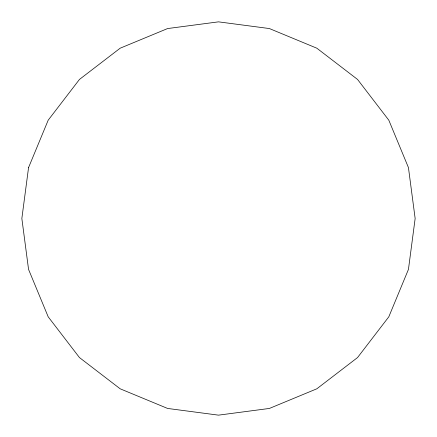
<?xml version="1.0" encoding="UTF-8"?>
<svg xmlns="http://www.w3.org/2000/svg" width="437" height="437" viewBox="0 0 437 437"><rect width="100%" height="100%" fill="white"/><g stroke="black" fill="none" stroke-linecap="round" stroke-linejoin="round"><path stroke-width="0.66" d="M28.552 167.606L21.85 218.5L28.552 269.394L48.196 316.825L79.447 357.553L120.175 388.804L167.606 408.448L218.5 415.15L269.394 408.448L316.825 388.804L357.553 357.553L388.804 316.825L408.448 269.394L415.15 218.5L408.448 167.606L388.804 120.175L357.553 79.447L316.825 48.196L269.394 28.552L218.5 21.85L167.606 28.552L120.175 48.196L79.447 79.447L48.196 120.175L28.552 167.606"/></g></svg>
